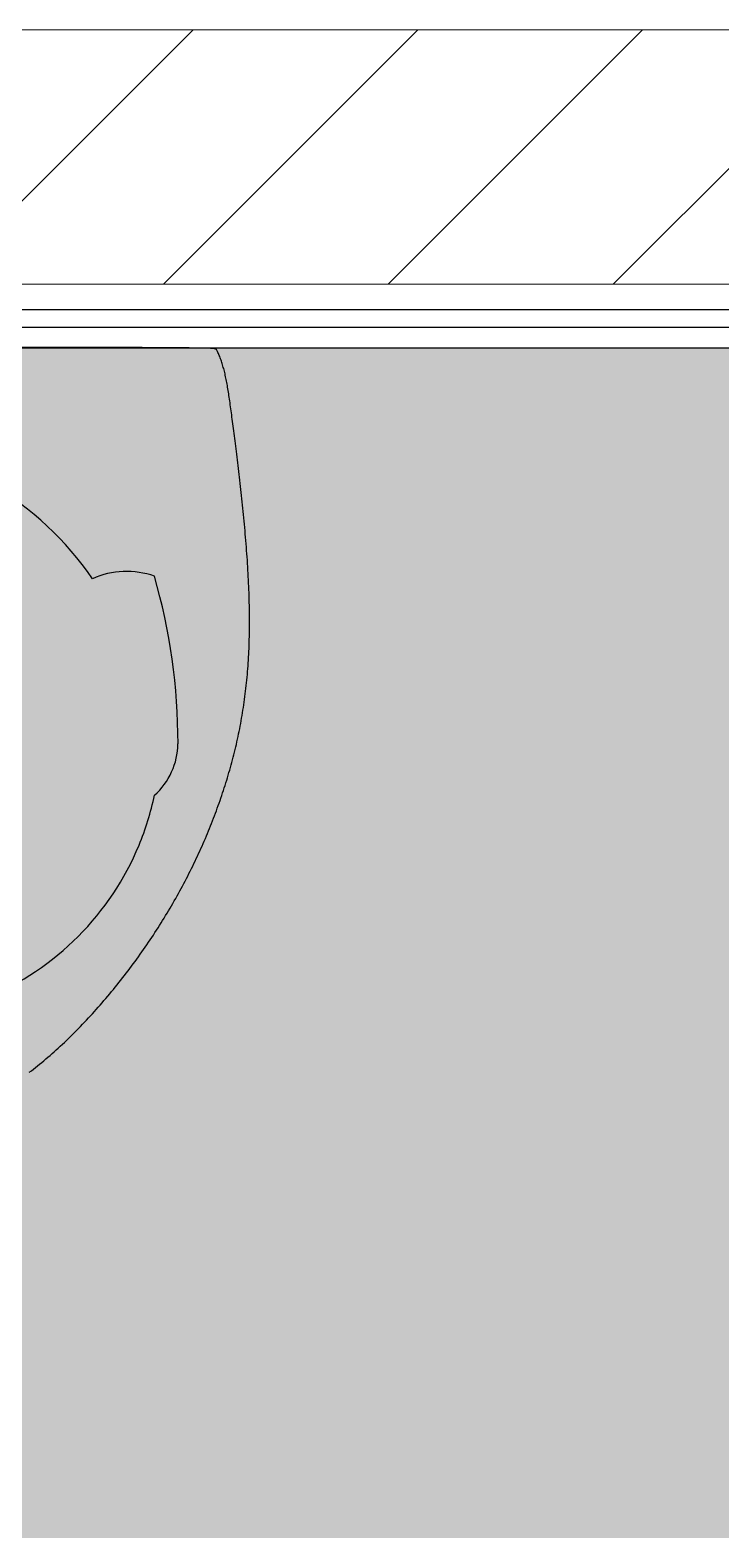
# Model space of a CAD drawing. Header units: millimetres. Extents: x 2335845 to 2509607, y 289014 to 361737.
# Drawn here: x 2373252 to 2373524, y 320732 to 321322 of the extents above; entities that cross this region are included whole.
import ezdxf

# ---------------------------------------------------------------- set-up
doc = ezdxf.new("R2010")
doc.units = ezdxf.units.MM
for name, color, linetype in [('A-PLAN-HATCH2', 8, 'Continuous'), ('A-PLAN-PLASTER', 67, 'Continuous'), ('A-PLAN-SANITARY FIXTURES', 35, 'Continuous'), ('A-PLAN-TILE', 32, 'Continuous'), ('TOA-FC-MODULAR', 7, 'Continuous')]:
    doc.layers.add(name, color=color, linetype=linetype)
for name, color, linetype, lineweight in [('A-PLAN-THIN', 251, 'Continuous', 15), ('TOA-FL-CPT-1', 8, 'Continuous', 5), ('TOA-FL-TILE-4', 8, 'Continuous', 5)]:
    doc.layers.add(name, color=color, linetype=linetype, lineweight=lineweight)

# ---------------------------------------------------------------- blocks, each defined once
blk = doc.blocks.new('A$C54621FCA')
at = {"layer": 'A-PLAN-SANITARY FIXTURES'}
for p, q in [((0.05, 74.58, 0), (0.02, 95.67, 0)), ((282.61, 83.36, 0), (281.95, 82.54, 0)), ((283.27, 84.17, 0), (282.61, 83.36, 0)), ((283.91, 84.99, 0), (283.27, 84.17, 0)), ((284.54, 85.81, 0), (283.91, 84.99, 0)), ((285.17, 86.62, 0), (284.54, 85.81, 0)), ((277.09, 76.85, 0), (276.37, 76.04, 0)), ((277.81, 77.66, 0), (277.09, 76.85, 0)), ((278.52, 78.47, 0), (277.81, 77.66, 0)), ((279.23, 79.28, 0), (278.52, 78.47, 0)), ((279.92, 80.1, 0), (279.23, 79.28, 0)), ((280.61, 80.91, 0), (279.92, 80.1, 0)), ((281.28, 81.72, 0), (280.61, 80.91, 0)), ((281.95, 82.54, 0), (281.28, 81.72, 0)), ((0.08, 56.52, 0), (0.05, 74.58, 0)), ((271.86, 71.22, 0), (271.08, 70.43, 0)), ((272.63, 72.02, 0), (271.86, 71.22, 0)), ((273.39, 72.82, 0), (272.63, 72.02, 0)), ((274.15, 73.62, 0), (273.39, 72.82, 0)), ((274.89, 74.43, 0), (274.15, 73.62, 0)), ((275.63, 75.23, 0), (274.89, 74.43, 0)), ((276.37, 76.04, 0), (275.63, 75.23, 0)), ((265.47, 64.9, 0), (264.64, 64.12, 0)), ((266.29, 65.69, 0), (265.47, 64.9, 0)), ((267.1, 66.47, 0), (266.29, 65.69, 0)), ((267.91, 67.26, 0), (267.1, 66.47, 0)), ((268.71, 68.05, 0), (267.91, 67.26, 0)), ((269.51, 68.84, 0), (268.71, 68.05, 0)), ((270.3, 69.63, 0), (269.51, 68.84, 0)), ((271.08, 70.43, 0), (270.3, 69.63, 0)), ((259.57, 59.51, 0), (258.71, 58.75, 0)), ((260.43, 60.27, 0), (259.57, 59.51, 0)), ((261.28, 61.03, 0), (260.43, 60.27, 0)), ((262.13, 61.8, 0), (261.28, 61.03, 0)), ((262.97, 62.57, 0), (262.13, 61.8, 0)), ((263.81, 63.35, 0), (262.97, 62.57, 0)), ((264.64, 64.12, 0), (263.81, 63.35, 0)), ((0.13, 42.25, 0), (0.08, 56.52, 0)), ((252.54, 53.53, 0), (251.65, 52.8, 0)), ((253.44, 54.26, 0), (252.54, 53.53, 0)), ((254.33, 55, 0), (253.44, 54.26, 0)), ((255.21, 55.74, 0), (254.33, 55, 0)), ((256.09, 56.49, 0), (255.21, 55.74, 0)), ((256.97, 57.24, 0), (256.09, 56.49, 0)), ((257.84, 57.99, 0), (256.97, 57.24, 0)), ((258.71, 58.75, 0), (257.84, 57.99, 0)), ((245.27, 47.79, 0), (244.35, 47.1, 0)), ((246.19, 48.5, 0), (245.27, 47.79, 0)), ((247.11, 49.2, 0), (246.19, 48.5, 0)), ((248.02, 49.91, 0), (247.11, 49.2, 0)), ((248.94, 50.63, 0), (248.02, 49.91, 0)), ((249.84, 51.35, 0), (248.94, 50.63, 0)), ((250.75, 52.07, 0), (249.84, 51.35, 0)), ((251.65, 52.8, 0), (250.75, 52.07, 0)), ((0.19, 31.51, 0), (0.13, 42.25, 0)), ((236.88, 41.69, 0), (235.94, 41.03, 0)), ((237.82, 42.34, 0), (236.88, 41.69, 0)), ((238.76, 43.01, 0), (237.82, 42.34, 0)), ((239.7, 43.68, 0), (238.76, 43.01, 0)), ((240.64, 44.35, 0), (239.7, 43.68, 0)), ((241.57, 45.03, 0), (240.64, 44.35, 0)), ((242.5, 45.71, 0), (241.57, 45.03, 0)), ((243.43, 46.4, 0), (242.5, 45.71, 0)), ((244.35, 47.1, 0), (243.43, 46.4, 0)), ((228.34, 35.99, 0), (227.39, 35.38, 0)), ((229.3, 36.6, 0), (228.34, 35.99, 0)), ((230.25, 37.22, 0), (229.3, 36.6, 0)), ((231.2, 37.84, 0), (230.25, 37.22, 0)), ((232.15, 38.47, 0), (231.2, 37.84, 0)), ((233.1, 39.1, 0), (232.15, 38.47, 0)), ((234.05, 39.74, 0), (233.1, 39.1, 0)), ((235, 40.38, 0), (234.05, 39.74, 0)), ((235.94, 41.03, 0), (235, 40.38, 0)), ((0.27, 23.8, 0), (0.19, 31.51, 0)), ((217.75, 29.59, 0), (216.78, 29.04, 0)), ((218.72, 30.15, 0), (217.75, 29.59, 0)), ((219.69, 30.71, 0), (218.72, 30.15, 0)), ((220.66, 31.27, 0), (219.69, 30.71, 0)), ((221.62, 31.84, 0), (220.66, 31.27, 0)), ((222.59, 32.42, 0), (221.62, 31.84, 0)), ((223.55, 33, 0), (222.59, 32.42, 0)), ((224.51, 33.59, 0), (223.55, 33, 0)), ((225.47, 34.18, 0), (224.51, 33.59, 0)), ((226.43, 34.78, 0), (225.47, 34.18, 0)), ((227.39, 35.38, 0), (226.43, 34.78, 0)), ((0.37, 18.61, 0), (0.27, 23.8, 0)), ((207.02, 23.83, 0), (206.04, 23.33, 0)), ((208, 24.33, 0), (207.02, 23.83, 0)), ((208.98, 24.83, 0), (208, 24.33, 0)), ((209.96, 25.34, 0), (208.98, 24.83, 0)), ((210.94, 25.85, 0), (209.96, 25.34, 0)), ((211.91, 26.37, 0), (210.94, 25.85, 0)), ((212.89, 26.89, 0), (211.91, 26.37, 0)), ((213.86, 27.42, 0), (212.89, 26.89, 0)), ((214.84, 27.96, 0), (213.86, 27.42, 0)), ((215.81, 28.5, 0), (214.84, 27.96, 0)), ((216.78, 29.04, 0), (215.81, 28.5, 0)), ((0.5, 15.42, 0), (0.37, 18.61, 0)), ((194.2, 17.82, 0), (193.21, 17.39, 0)), ((195.19, 18.25, 0), (194.2, 17.82, 0)), ((196.18, 18.69, 0), (195.19, 18.25, 0)), ((197.17, 19.13, 0), (196.18, 18.69, 0)), ((198.16, 19.58, 0), (197.17, 19.13, 0)), ((199.15, 20.03, 0), (198.16, 19.58, 0)), ((200.14, 20.48, 0), (199.15, 20.03, 0)), ((201.12, 20.95, 0), (200.14, 20.48, 0)), ((202.11, 21.41, 0), (201.12, 20.95, 0)), ((203.09, 21.89, 0), (202.11, 21.41, 0)), ((204.08, 22.36, 0), (203.09, 21.89, 0)), ((205.06, 22.85, 0), (204.08, 22.36, 0)), ((206.04, 23.33, 0), (205.06, 22.85, 0)), ((0.66, 13.74, 0), (0.5, 15.42, 0)), ((0.85, 13.06, 0), (0.66, 13.74, 0)), ((1.09, 12.86, 0), (0.85, 13.06, 0)), ((1.36, 12.73, 0), (1.09, 12.86, 0)), ((1.68, 12.59, 0), (1.36, 12.73, 0)), ((2.03, 12.43, 0), (1.68, 12.59, 0)), ((2.41, 12.27, 0), (2.03, 12.43, 0)), ((2.82, 12.09, 0), (2.41, 12.27, 0)), ((3.24, 11.92, 0), (2.82, 12.09, 0)), ((3.68, 11.74, 0), (3.24, 11.92, 0)), ((179.29, 11.96, 0), (178.3, 11.61, 0)), ((180.29, 12.32, 0), (179.29, 11.96, 0)), ((181.29, 12.68, 0), (180.29, 12.32, 0)), ((182.28, 13.04, 0), (181.29, 12.68, 0)), ((183.28, 13.41, 0), (182.28, 13.04, 0)), ((184.27, 13.79, 0), (183.28, 13.41, 0)), ((185.27, 14.17, 0), (184.27, 13.79, 0)), ((186.26, 14.55, 0), (185.27, 14.17, 0)), ((187.26, 14.94, 0), (186.26, 14.55, 0)), ((188.25, 15.34, 0), (187.26, 14.94, 0)), ((189.25, 15.74, 0), (188.25, 15.34, 0)), ((190.24, 16.14, 0), (189.25, 15.74, 0)), ((191.23, 16.56, 0), (190.24, 16.14, 0)), ((192.22, 16.97, 0), (191.23, 16.56, 0)), ((193.21, 17.39, 0), (192.22, 16.97, 0)), ((4.13, 11.56, 0), (3.68, 11.74, 0)), ((4.58, 11.39, 0), (4.13, 11.56, 0)), ((5.04, 11.23, 0), (4.58, 11.39, 0)), ((5.5, 11.06, 0), (5.04, 11.23, 0)), ((5.97, 10.91, 0), (5.5, 11.06, 0)), ((6.44, 10.75, 0), (5.97, 10.91, 0)), ((6.92, 10.6, 0), (6.44, 10.75, 0)), ((7.41, 10.46, 0), (6.92, 10.6, 0)), ((7.9, 10.32, 0), (7.41, 10.46, 0)), ((8.4, 10.18, 0), (7.9, 10.32, 0)), ((8.91, 10.04, 0), (8.4, 10.18, 0)), ((9.42, 9.91, 0), (8.91, 10.04, 0)), ((9.94, 9.79, 0), (9.42, 9.91, 0)), ((10.48, 9.66, 0), (9.94, 9.79, 0)), ((11.02, 9.54, 0), (10.48, 9.66, 0)), ((11.56, 9.42, 0), (11.02, 9.54, 0)), ((12.12, 9.3, 0), (11.56, 9.42, 0)), ((12.69, 9.18, 0), (12.12, 9.3, 0)), ((13.27, 9.07, 0), (12.69, 9.18, 0)), ((13.86, 8.95, 0), (13.27, 9.07, 0)), ((14.46, 8.84, 0), (13.86, 8.95, 0)), ((15.07, 8.73, 0), (14.46, 8.84, 0)), ((15.69, 8.63, 0), (15.07, 8.73, 0)), ((16.33, 8.52, 0), (15.69, 8.63, 0)), ((16.97, 8.41, 0), (16.33, 8.52, 0)), ((17.63, 8.31, 0), (16.97, 8.41, 0)), ((18.3, 8.2, 0), (17.63, 8.31, 0)), ((18.99, 8.09, 0), (18.3, 8.2, 0)), ((19.68, 7.99, 0), (18.99, 8.09, 0)), ((20.4, 7.88, 0), (19.68, 7.99, 0)), ((21.12, 7.78, 0), (20.4, 7.88, 0)), ((21.86, 7.67, 0), (21.12, 7.78, 0)), ((22.62, 7.57, 0), (21.86, 7.67, 0)), ((23.39, 7.46, 0), (22.62, 7.57, 0)), ((24.17, 7.35, 0), (23.39, 7.46, 0)), ((24.97, 7.24, 0), (24.17, 7.35, 0)), ((25.79, 7.13, 0), (24.97, 7.24, 0)), ((26.62, 7.02, 0), (25.79, 7.13, 0)), ((27.47, 6.91, 0), (26.62, 7.02, 0)), ((28.33, 6.79, 0), (27.47, 6.91, 0)), ((29.22, 6.68, 0), (28.33, 6.79, 0)), ((30.11, 6.56, 0), (29.22, 6.68, 0)), ((31.03, 6.44, 0), (30.11, 6.56, 0)), ((31.96, 6.32, 0), (31.03, 6.44, 0)), ((32.91, 6.19, 0), (31.96, 6.32, 0)), ((33.87, 6.07, 0), (32.91, 6.19, 0)), ((34.85, 5.94, 0), (33.87, 6.07, 0)), ((35.84, 5.82, 0), (34.85, 5.94, 0)), ((159.25, 5.93, 0), (158.23, 5.68, 0)), ((160.26, 6.18, 0), (159.25, 5.93, 0)), ((161.27, 6.44, 0), (160.26, 6.18, 0)), ((162.28, 6.71, 0), (161.27, 6.44, 0)), ((163.29, 6.97, 0), (162.28, 6.71, 0)), ((164.29, 7.25, 0), (163.29, 6.97, 0)), ((165.3, 7.53, 0), (164.29, 7.25, 0)), ((166.3, 7.81, 0), (165.3, 7.53, 0)), ((167.31, 8.1, 0), (166.3, 7.81, 0)), ((168.31, 8.39, 0), (167.31, 8.1, 0)), ((169.31, 8.69, 0), (168.31, 8.39, 0)), ((170.31, 8.99, 0), (169.31, 8.69, 0)), ((171.31, 9.3, 0), (170.31, 8.99, 0)), ((172.31, 9.62, 0), (171.31, 9.3, 0)), ((173.31, 9.94, 0), (172.31, 9.62, 0)), ((174.31, 10.26, 0), (173.31, 9.94, 0)), ((175.3, 10.59, 0), (174.31, 10.26, 0)), ((176.3, 10.93, 0), (175.3, 10.59, 0)), ((177.3, 11.27, 0), (176.3, 10.93, 0)), ((178.3, 11.61, 0), (177.3, 11.27, 0)), ((36.85, 5.69, 0), (35.84, 5.82, 0)), ((37.87, 5.56, 0), (36.85, 5.69, 0)), ((38.91, 5.43, 0), (37.87, 5.56, 0)), ((39.96, 5.29, 0), (38.91, 5.43, 0)), ((41.03, 5.16, 0), (39.96, 5.29, 0)), ((42.1, 5.03, 0), (41.03, 5.16, 0)), ((43.19, 4.89, 0), (42.1, 5.03, 0)), ((44.3, 4.76, 0), (43.19, 4.89, 0)), ((45.41, 4.62, 0), (44.3, 4.76, 0)), ((46.54, 4.49, 0), (45.41, 4.62, 0)), ((47.67, 4.35, 0), (46.54, 4.49, 0)), ((48.82, 4.21, 0), (47.67, 4.35, 0)), ((49.98, 4.08, 0), (48.82, 4.21, 0)), ((51.15, 3.94, 0), (49.98, 4.08, 0)), ((52.33, 3.81, 0), (51.15, 3.94, 0)), ((53.52, 3.67, 0), (52.33, 3.81, 0)), ((54.71, 3.54, 0), (53.52, 3.67, 0)), ((55.92, 3.4, 0), (54.71, 3.54, 0)), ((57.13, 3.27, 0), (55.92, 3.4, 0)), ((58.35, 3.14, 0), (57.13, 3.27, 0)), ((59.58, 3.01, 0), (58.35, 3.14, 0)), ((60.81, 2.88, 0), (59.58, 3.01, 0)), ((62.05, 2.75, 0), (60.81, 2.88, 0)), ((63.3, 2.62, 0), (62.05, 2.75, 0)), ((64.55, 2.5, 0), (63.3, 2.62, 0)), ((65.81, 2.37, 0), (64.55, 2.5, 0)), ((67.07, 2.25, 0), (65.81, 2.37, 0)), ((68.34, 2.13, 0), (67.07, 2.25, 0)), ((69.61, 2.01, 0), (68.34, 2.13, 0)), ((70.89, 1.9, 0), (69.61, 2.01, 0)), ((72.16, 1.78, 0), (70.89, 1.9, 0)), ((73.45, 1.67, 0), (72.16, 1.78, 0)), ((74.73, 1.56, 0), (73.45, 1.67, 0)), ((76.02, 1.46, 0), (74.73, 1.56, 0)), ((77.31, 1.35, 0), (76.02, 1.46, 0)), ((78.6, 1.25, 0), (77.31, 1.35, 0)), ((79.89, 1.16, 0), (78.6, 1.25, 0)), ((81.18, 1.06, 0), (79.89, 1.16, 0)), ((82.47, 0.97, 0), (81.18, 1.06, 0)), ((83.76, 0.88, 0), (82.47, 0.97, 0)), ((85.05, 0.8, 0), (83.76, 0.88, 0)), ((86.34, 0.72, 0), (85.05, 0.8, 0)), ((87.63, 0.64, 0), (86.34, 0.72, 0)), ((88.92, 0.57, 0), (87.63, 0.64, 0)), ((90.2, 0.5, 0), (88.92, 0.57, 0)), ((91.49, 0.43, 0), (90.2, 0.5, 0)), ((92.77, 0.37, 0), (91.49, 0.43, 0)), ((94.04, 0.31, 0), (92.77, 0.37, 0)), ((95.31, 0.26, 0), (94.04, 0.31, 0)), ((96.58, 0.21, 0), (95.31, 0.26, 0)), ((97.85, 0.17, 0), (96.58, 0.21, 0)), ((99.11, 0.13, 0), (97.85, 0.17, 0)), ((100.36, 0.1, 0), (99.11, 0.13, 0)), ((101.61, 0.07, 0), (100.36, 0.1, 0)), ((102.86, 0.04, 0), (101.61, 0.07, 0)), ((104.09, 0.02, 0), (102.86, 0.04, 0)), ((105.33, 0.01, 0), (104.09, 0.02, 0)), ((106.55, 0, 0), (105.33, 0.01, 0)), ((107.77, 0, 0), (106.55, 0, 0)), ((108.98, 0, 0), (107.77, 0, 0)), ((110.19, 0.01, 0), (108.98, 0, 0)), ((111.39, 0.02, 0), (110.19, 0.01, 0)), ((112.59, 0.04, 0), (111.39, 0.02, 0)), ((113.77, 0.07, 0), (112.59, 0.04, 0)), ((114.95, 0.1, 0), (113.77, 0.07, 0)), ((116.13, 0.13, 0), (114.95, 0.1, 0)), ((117.3, 0.17, 0), (116.13, 0.13, 0)), ((118.46, 0.22, 0), (117.3, 0.17, 0)), ((119.62, 0.27, 0), (118.46, 0.22, 0)), ((120.77, 0.33, 0), (119.62, 0.27, 0)), ((121.91, 0.39, 0), (120.77, 0.33, 0)), ((123.05, 0.46, 0), (121.91, 0.39, 0)), ((124.19, 0.53, 0), (123.05, 0.46, 0)), ((125.32, 0.61, 0), (124.19, 0.53, 0)), ((126.44, 0.69, 0), (125.32, 0.61, 0)), ((127.56, 0.78, 0), (126.44, 0.69, 0)), ((128.67, 0.88, 0), (127.56, 0.78, 0)), ((129.78, 0.98, 0), (128.67, 0.88, 0)), ((130.88, 1.08, 0), (129.78, 0.98, 0)), ((131.98, 1.19, 0), (130.88, 1.08, 0)), ((133.07, 1.31, 0), (131.98, 1.19, 0)), ((134.16, 1.43, 0), (133.07, 1.31, 0)), ((135.25, 1.56, 0), (134.16, 1.43, 0)), ((136.33, 1.69, 0), (135.25, 1.56, 0)), ((137.41, 1.83, 0), (136.33, 1.69, 0)), ((138.48, 1.97, 0), (137.41, 1.83, 0)), ((139.55, 2.12, 0), (138.48, 1.97, 0)), ((140.61, 2.27, 0), (139.55, 2.12, 0)), ((141.67, 2.43, 0), (140.61, 2.27, 0)), ((142.73, 2.59, 0), (141.67, 2.43, 0)), ((143.79, 2.76, 0), (142.73, 2.59, 0)), ((144.84, 2.94, 0), (143.79, 2.76, 0)), ((145.88, 3.12, 0), (144.84, 2.94, 0)), ((146.93, 3.3, 0), (145.88, 3.12, 0)), ((147.97, 3.49, 0), (146.93, 3.3, 0)), ((149.01, 3.69, 0), (147.97, 3.49, 0)), ((150.04, 3.89, 0), (149.01, 3.69, 0)), ((151.07, 4.1, 0), (150.04, 3.89, 0)), ((152.1, 4.31, 0), (151.07, 4.1, 0)), ((153.13, 4.52, 0), (152.1, 4.31, 0)), ((154.16, 4.74, 0), (153.13, 4.52, 0)), ((155.18, 4.97, 0), (154.16, 4.74, 0)), ((156.2, 5.2, 0), (155.18, 4.97, 0)), ((157.22, 5.44, 0), (156.2, 5.2, 0)), ((158.23, 5.68, 0), (157.22, 5.44, 0))]:
    blk.add_line(p, q, dxfattribs=at)
at = {"layer": 'A-PLAN-SANITARY FIXTURES', "extrusion": (0, 0, -1)}
for centre, major_axis, start_param, end_param in [((164.04, 167.49, 0), (-90.86, -90.86), 6.102181, 6.528324), ((154.11, 145.29, 0), (-77.76, -77.76), 4.319878, 4.714067), ((153.41, 145.99, 0), (-78.46, -78.46), 4.714067, 5.10525), ((121.27, 48.31, 0), (-23.41, 23.41), -1.121678, -0.367298), ((152.96, 147.09, 0), (-79.3, -79.3), 5.10525, 5.289023), ((155.96, 267.92, 0), (-169.55, -169.55), 5.497787, 5.776405), ((155.5, 55.96, 0), (-19.67, 19.67), 3.087608, 3.910123)]:
    blk.add_ellipse(centre, major_axis=major_axis, ratio=1, start_param=start_param, end_param=end_param, dxfattribs=at)
blk = doc.blocks.new('Rest Room-1.01')
at = {"layer": 'A-PLAN-HATCH2'}
h = blk.add_hatch(dxfattribs=at)
h.set_pattern_fill('ANSI31', color=256, scale=500, angle=261.24321, style=0)
h.set_pattern_definition([(45, (36317.29, 623598.805), (-44.194174, 44.194174), [])])
h.paths.add_polyline_path([(5108.41, 1738.05), (1318.41, 1738.05), (1318.41, 1838.05), (5108.41, 1838.05)])
at = {"layer": 'A-PLAN-PLASTER', "elevation": 0}
blk.add_lwpolyline([(1208.41, 1838.05), (1208.41, 1128.05), (1328.41, 1128.05), (1328.41, 1728.05), (5108.41, 1728.05), (5108.41, -2391.95), (-946.59, -2391.95), (-946.59, -741.95), (-1166.59, -741.95), (-1166.59, -967.68)], dxfattribs=at)
at = {"layer": 'A-PLAN-THIN', "elevation": 0}
blk.add_lwpolyline([(5108.41, 1738.05), (1318.41, 1738.05), (1318.41, 1838.05), (5108.41, 1838.05)], close=True, dxfattribs=at)
at = {"layer": 'A-PLAN-TILE', "elevation": 0}
blk.add_lwpolyline([(1337.17, 1721.05), (1337.17, 1713.05), (5097.6, 1713.05), (5097.6, 1721.05)], close=True, dxfattribs=at)
at = {"layer": 'A-PLAN-SANITARY FIXTURES', "xscale": -1, "rotation": 90.00007315773203}
blk.add_blockref('A$C54621FCA', (2612.14, 1713.24, 0), dxfattribs=at)
blk = doc.blocks.new('CHOREE')
blk.add_blockref('Rest Room-1.01', (-27836.16, 1231.78, 0))
blk = doc.blocks.new('BIG CHOORE')
blk.add_blockref('CHOREE', (-2407.99, -1909.01))

msp = doc.modelspace()

# ---------------------------------------------------------------- hatches: boundary and pattern name
at = {"layer": 'TOA-FC-MODULAR'}
h = msp.add_hatch(dxfattribs=at)
h.set_pattern_fill('BRASS', color=253, scale=65, angle=45)
h.set_pattern_definition([(45, (2408113.76, 309771.23), (-291.8583, 291.8583), []), (45, (2407967.83, 309917.15), (-291.8583, 291.8583), [206.375, -103.1875])])
edge = h.paths.add_edge_path()
edge.add_line((2411179.683, 321856.624), (2411179.683, 320761.624))
edge.add_line((2411179.683, 320761.624), (2412294.683, 320761.625))
edge.add_arc((2412294.683, 320751.625), 10, -0.000041, 90.000041, ccw=False)
edge.add_line((2412304.683, 320751.625), (2412304.683, 317716.624))
edge.add_line((2412304.683, 317716.624), (2412944.683, 317716.624))
edge.add_arc((2412944.683, 317706.624), 10, -0.26121, 90, ccw=False)
edge.add_line((2412954.683, 317706.578), (2412946.683, 317449.645))
edge.add_line((2412946.683, 317449.645), (2412791.698, 317451.218))
edge.add_line((2412791.698, 317451.218), (2412791.692, 317566.176))
edge.add_line((2412791.692, 317566.176), (2411454.681, 317566.624))
edge.add_line((2411454.681, 317566.624), (2411454.681, 315714.243))
edge.add_line((2411454.681, 315714.243), (2412791.692, 315714.073))
edge.add_line((2412791.692, 315714.073), (2412791.692, 316848.625))
edge.add_line((2412791.692, 316848.625), (2412954.686, 316848.625))
edge.add_line((2412954.686, 316848.625), (2412954.686, 315550.176))
edge.add_line((2412954.686, 315550.176), (2411454.681, 315550.176))
edge.add_line((2411454.681, 315550.176), (2411446.681, 310551.624))
edge.add_line((2411446.681, 310551.624), (2414356.33, 310554.526))
edge.add_line((2414356.33, 310554.526), (2415181.896, 315907.35))
edge.add_line((2415181.896, 315907.35), (2414598.773, 315997.171))
edge.add_arc((2414600.296, 316007.055), 10, 170.850099, 261.243209, ccw=False)
edge.add_line((2414590.423, 316008.645), (2414610.214, 316137.13))
edge.add_arc((2414619.854, 316135.645), 9.753, 79.79276, 171.243209, ccw=False)
edge.add_line((2414621.582, 316145.244), (2415288.752, 316042.729))
edge.add_line((2415288.752, 316042.729), (2416181.221, 321836.624))
edge.add_line((2416181.221, 321836.624), (2413604.683, 321836.624))
edge.add_line((2413604.683, 321836.624), (2413604.683, 320721.624))
edge.add_arc((2413594.683, 320721.624), 10, 270, 360, ccw=False)
edge.add_line((2413594.683, 320711.624), (2413464.683, 320711.624))
edge.add_arc((2413464.683, 320721.624), 10, 179.997187, 270, ccw=False)
edge.add_line((2413454.683, 320721.624), (2413454.683, 321851.624))
edge.add_line((2413454.683, 321851.624), (2411179.683, 321856.624))
edge = h.paths.add_edge_path()
edge.add_line((2405369.683, 318461.624), (2407354.683, 318461.624))
edge.add_line((2407354.683, 318461.624), (2407354.683, 317561.124))
edge.add_arc((2407364.436, 317561.124), 9.753, 180, 271.450449)
edge.add_line((2407364.683, 317551.374), (2408004.718, 317551.157))
edge.add_line((2408004.718, 317551.157), (2408004.718, 317449.645))
edge.add_line((2408004.718, 317449.645), (2408167.668, 317449.645))
edge.add_line((2408167.668, 317449.645), (2408167.668, 317551.312))
edge.add_line((2408167.668, 317551.312), (2409504.685, 317551.624))
edge.add_line((2409504.685, 317551.624), (2409504.685, 315714.073))
edge.add_line((2409504.685, 315714.073), (2408167.668, 315714.073))
edge.add_line((2408167.668, 315714.073), (2408167.668, 316848.625))
edge.add_line((2408167.668, 316848.625), (2408004.68, 316848.625))
edge.add_line((2408004.68, 316848.625), (2408004.68, 315550.176))
edge.add_line((2408004.68, 315550.176), (2409504.685, 315550.176))
edge.add_line((2409504.685, 315550.176), (2409504.685, 310551.624))
edge.add_line((2409504.685, 310551.624), (2405384.683, 310551.624))
edge.add_line((2405384.683, 310551.624), (2405384.683, 315051.624))
edge.add_line((2405384.683, 315051.624), (2406059.683, 315051.624))
edge.add_arc((2406059.683, 315061.624), 10, 270, 360)
edge.add_line((2406069.683, 315061.624), (2406069.683, 315191.624))
edge.add_arc((2406059.683, 315191.624), 10, 360, 450)
edge.add_line((2406059.683, 315201.624), (2405369.683, 315201.624))
edge.add_line((2405369.683, 315201.624), (2405369.683, 316746.331))
edge.add_line((2405369.683, 316746.331), (2406059.683, 316746.331))
edge.add_arc((2406059.683, 316756.331), 10, 270, 360)
edge.add_line((2406069.683, 316756.331), (2406069.683, 316886.331))
edge.add_arc((2406059.93, 316886.331), 9.753, 0, 91.450449)
edge.add_line((2406059.683, 316896.081), (2405369.683, 316896.081))
edge.add_line((2405369.683, 316896.081), (2405369.683, 318461.624))
edge = h.paths.add_edge_path()
edge.add_line((2367514.683, 312121.624), (2367514.683, 313056.624))
edge.add_line((2367514.683, 313056.624), (2368810.183, 313056.624))
edge.add_arc((2368810.183, 313066.377), 9.753, 270, 361.450449)
edge.add_line((2368819.933, 313066.624), (2368819.683, 315306.626))
edge.add_line((2368819.683, 315306.626), (2375819.683, 315306.626))
edge.add_line((2375819.683, 315306.626), (2375819.683, 311121.624))
edge.add_line((2375819.683, 311121.624), (2372219.683, 311121.624))
edge.add_line((2372219.683, 311121.624), (2372219.433, 311796.624))
edge.add_arc((2372209.426, 311796.621), 10.007, 0.021221, 88.52833)
edge.add_line((2372209.683, 311806.624), (2372079.683, 311806.624))
edge.add_arc((2372079.683, 311796.624), 10, 90, 180)
edge.add_line((2372069.683, 311796.624), (2372069.683, 311106.624))
edge.add_line((2372069.683, 311106.624), (2369624.949, 311106.624))
edge.add_line((2369624.949, 311106.624), (2369624.977, 312136.624))
edge.add_arc((2369614.977, 312136.624), 10, 359.998443, 450.001557)
edge.add_line((2369614.977, 312146.624), (2369484.977, 312146.624))
edge.add_arc((2369484.977, 312136.624), 10, 90, 180)
edge.add_line((2369474.977, 312136.624), (2369474.977, 311106.624))
edge.add_line((2369474.977, 311106.624), (2367514.683, 311106.624))
edge.add_line((2367514.683, 311106.624), (2367514.683, 312121.624))
edge = h.paths.add_edge_path()
edge.add_line((2365944.683, 318121.627), (2365944.683, 318296.624))
edge.add_line((2365944.683, 318296.624), (2367694.683, 318296.624))
edge.add_arc((2367694.683, 318306.624), 10, 270, 360)
edge.add_line((2367704.683, 318306.624), (2367704.683, 318436.624))
edge.add_arc((2367694.683, 318436.624), 10, 360, 450)
edge.add_line((2367694.683, 318446.624), (2367059.683, 318446.624))
edge.add_line((2367059.683, 318446.624), (2367059.683, 321281.624))
edge.add_line((2367059.683, 321281.624), (2371919.683, 321281.624))
edge.add_line((2371919.683, 321281.624), (2371919.933, 320606.624))
edge.add_arc((2371929.94, 320606.628), 10.007, 180.021221, 268.52833)
edge.add_line((2371929.683, 320596.624), (2372059.683, 320596.624))
edge.add_arc((2372059.683, 320606.624), 10, 270, 360)
edge.add_line((2372069.683, 320606.624), (2372069.683, 321196.624))
edge.add_line((2372069.683, 321196.624), (2375819.683, 321196.624))
edge.add_line((2375819.683, 321196.624), (2375819.683, 317256.622))
edge.add_line((2375819.683, 317256.622), (2369795.683, 317256.622))
edge.add_line((2369795.683, 317256.622), (2369795.683, 318746.624))
edge.add_arc((2369785.683, 318746.624), 10, 0, 90)
edge.add_line((2369785.683, 318756.624), (2369554.683, 318756.624))
edge.add_arc((2369554.683, 318746.624), 10, 90, 180)
edge.add_line((2369544.683, 318746.624), (2369544.683, 317106.624))
edge.add_line((2369544.683, 317106.624), (2368819.683, 317106.624))
edge.add_line((2368819.683, 317106.624), (2368819.683, 317746.624))
edge.add_arc((2368809.683, 317746.624), 10, 0, 90)
edge.add_line((2368809.683, 317756.624), (2368679.683, 317756.624))
edge.add_arc((2368679.683, 317746.624), 10, 90, 180)
edge.add_line((2368669.683, 317746.624), (2368669.683, 317106.624))
edge.add_line((2368669.683, 317106.624), (2365919.683, 317106.624))
edge.add_line((2365919.683, 317106.624), (2365919.667, 318121.627))
edge.add_line((2365919.667, 318121.627), (2365944.683, 318121.627))
h = msp.add_hatch(dxfattribs=at)
h.set_pattern_fill('_USER', color=252, scale=600, angle=270, double=1, pattern_type=0)
h.set_pattern_definition([(270, (2365919.7, 317106.6), (600, -1e-13), []), (0, (2365919.7, 317106.6), (0, 600), [])])
edge = h.paths.add_edge_path()
edge.add_line((2365944.683, 318121.627), (2365944.683, 318296.624))
edge.add_line((2365944.683, 318296.624), (2367694.683, 318296.624))
edge.add_arc((2367694.683, 318306.624), 10, 270, 360)
edge.add_line((2367704.683, 318306.624), (2367704.683, 318436.624))
edge.add_arc((2367694.683, 318436.624), 10, 360, 450)
edge.add_line((2367694.683, 318446.624), (2367059.683, 318446.624))
edge.add_line((2367059.683, 318446.624), (2367059.683, 321281.624))
edge.add_line((2367059.683, 321281.624), (2371919.683, 321281.624))
edge.add_line((2371919.683, 321281.624), (2371919.933, 320606.624))
edge.add_arc((2371929.94, 320606.628), 10.007, 180.021221, 268.52833)
edge.add_line((2371929.683, 320596.624), (2372059.683, 320596.624))
edge.add_arc((2372059.683, 320606.624), 10, 270, 360)
edge.add_line((2372069.683, 320606.624), (2372069.683, 321196.624))
edge.add_line((2372069.683, 321196.624), (2375819.683, 321196.624))
edge.add_line((2375819.683, 321196.624), (2375819.683, 317256.622))
edge.add_line((2375819.683, 317256.622), (2369795.683, 317256.622))
edge.add_line((2369795.683, 317256.622), (2369795.683, 318746.624))
edge.add_arc((2369785.683, 318746.624), 10, 0, 90)
edge.add_line((2369785.683, 318756.624), (2369554.683, 318756.624))
edge.add_arc((2369554.683, 318746.624), 10, 90, 180)
edge.add_line((2369544.683, 318746.624), (2369544.683, 317106.624))
edge.add_line((2369544.683, 317106.624), (2368819.683, 317106.624))
edge.add_line((2368819.683, 317106.624), (2368819.683, 317746.624))
edge.add_arc((2368809.683, 317746.624), 10, 0, 90)
edge.add_line((2368809.683, 317756.624), (2368679.683, 317756.624))
edge.add_arc((2368679.683, 317746.624), 10, 90, 180)
edge.add_line((2368669.683, 317746.624), (2368669.683, 317106.624))
edge.add_line((2368669.683, 317106.624), (2365919.683, 317106.624))
edge.add_line((2365919.683, 317106.624), (2365919.667, 318121.627))
edge.add_line((2365919.667, 318121.627), (2365944.683, 318121.627))
at = {"layer": 'TOA-FL-CPT-1', "true_color": 0xc7c8ca}
h = msp.add_hatch(dxfattribs=at)
h.set_pattern_fill('AR-PARQ1', color=9, scale=3)
h.set_pattern_definition([(90, (54538.6, -6708.4), (-914.4, 914.4), [914.4, -914.4]), (90, (54691, -6708.4), (-914.4, 914.4), [914.4, -914.4]), (90, (54843.4, -6708.4), (-914.4, 914.4), [914.4, -914.4]), (90, (54995.8, -6708.4), (-914.4, 914.4), [914.4, -914.4]), (90, (55148.2, -6708.4), (-914.4, 914.4), [914.4, -914.4]), (90, (55300.6, -6708.4), (-914.4, 914.4), [914.4, -914.4]), (90, (55453, -6708.4), (-914.4, 914.4), [914.4, -914.4]), (0, (54538.6, -5794), (914.4, -914.4), [914.4, -914.4]), (0, (54538.6, -5641.6), (914.4, -914.4), [914.4, -914.4]), (0, (54538.6, -5489.2), (914.4, -914.4), [914.4, -914.4]), (0, (54538.6, -5336.8), (914.4, -914.4), [914.4, -914.4]), (0, (54538.6, -5184.4), (914.4, -914.4), [914.4, -914.4]), (0, (54538.6, -5032), (914.4, -914.4), [914.4, -914.4]), (0, (54538.6, -4879.6), (914.4, -914.4), [914.4, -914.4])])
h.paths.add_polyline_path([(2344950.518, 323601.624), (2348044.691, 323601.624), (2348044.691, 308801.624), (2344978.375, 308801.624), (2344983.023, 307001.553), (2351045.878, 307001.608), (2351044.683, 304701.624), (2350244.683, 304670.094), (2350244.683, 294701.624), (2352811.835, 294701.622), (2352811.821, 307001.631), (2405044.683, 307005.059), (2405044.683, 327701.624), (2410595.745, 327701.624), (2410609.803, 329501.624), (2408605.34, 329501.624), (2411484.683, 335301.624), (2408440.262, 335301.624), (2406365.488, 331122.307), (2403244.678, 328001.969), (2403244.795, 325600.805), (2384290.648, 325598.809), (2384290.648, 323607.372), (2375885.176, 323603.528), (2375861.465, 325602.978), (2360226.195, 325602.091), (2360226.052, 334601.937), (2375945.229, 334602.179), (2375945.229, 331031.373), (2376972.789, 331510.903), (2389391.537, 331510.903), (2389391.537, 331810.72), (2389491.628, 331810.72), (2389491.53, 331510.903), (2391791.53, 331510.903), (2391791.531, 333010.881), (2389491.53, 333010.881), (2389491.531, 332710.861), (2389391.537, 332710.861), (2389391.54, 333010.905), (2377622.511, 333011.008), (2377622.511, 336459.845), (2386144.742, 336459.853), (2386144.683, 337701.624), (2376094.699, 337701.624), (2376094.724, 335802.062), (2362938.321, 335802.061), (2362938.326, 340629.119), (2359023.456, 340413.419), (2359023.899, 325602.053), (2352244.614, 325602.052), (2352244.655, 339888.472), (2350244.683, 339753.79), (2350259.797, 327701.624), (2351044.683, 327701.624), (2351043.518, 325401.69), (2344945.863, 325401.675)])
h.paths.add_polyline_path([(2365719.683, 323601.624), (2395044.683, 323601.624), (2395044.683, 322741.298), (2398494.622, 322751.666), (2398494.622, 323601.624), (2403544.687, 323601.624), (2403544.687, 308801.634), (2365719.683, 308801.634)], flags=16)
h.paths.add_polyline_path([(2349719.689, 323601.683), (2365719.683, 323601.683), (2365719.683, 308801.624), (2349719.689, 308801.624)], flags=16)
at = {"layer": 'TOA-FL-TILE-4'}
h = msp.add_hatch(dxfattribs=at)
h.set_pattern_fill('_USER', color=253, scale=600, pattern_type=0)
h.set_pattern_definition([(0, (2365919.7, 317106.6), (0, 600), [])])
edge = h.paths.add_edge_path()
edge.add_line((2365944.683, 318121.627), (2365944.683, 318296.624))
edge.add_line((2365944.683, 318296.624), (2367694.683, 318296.624))
edge.add_arc((2367694.683, 318306.624), 10, 270, 360)
edge.add_line((2367704.683, 318306.624), (2367704.683, 318436.624))
edge.add_arc((2367694.683, 318436.624), 10, 360, 450)
edge.add_line((2367694.683, 318446.624), (2367059.683, 318446.624))
edge.add_line((2367059.683, 318446.624), (2367059.683, 321281.624))
edge.add_line((2367059.683, 321281.624), (2371919.683, 321281.624))
edge.add_line((2371919.683, 321281.624), (2371919.933, 320606.624))
edge.add_arc((2371929.94, 320606.628), 10.007, 180.021221, 268.52833)
edge.add_line((2371929.683, 320596.624), (2372059.683, 320596.624))
edge.add_arc((2372059.683, 320606.624), 10, 270, 360)
edge.add_line((2372069.683, 320606.624), (2372069.683, 321196.624))
edge.add_line((2372069.683, 321196.624), (2375819.683, 321196.624))
edge.add_line((2375819.683, 321196.624), (2375819.683, 317256.622))
edge.add_line((2375819.683, 317256.622), (2369795.683, 317256.622))
edge.add_line((2369795.683, 317256.622), (2369795.683, 318746.624))
edge.add_arc((2369785.683, 318746.624), 10, 0, 90)
edge.add_line((2369785.683, 318756.624), (2369554.683, 318756.624))
edge.add_arc((2369554.683, 318746.624), 10, 90, 180)
edge.add_line((2369544.683, 318746.624), (2369544.683, 317106.624))
edge.add_line((2369544.683, 317106.624), (2368819.683, 317106.624))
edge.add_line((2368819.683, 317106.624), (2368819.683, 317746.624))
edge.add_arc((2368809.683, 317746.624), 10, 0, 90)
edge.add_line((2368809.683, 317756.624), (2368679.683, 317756.624))
edge.add_arc((2368679.683, 317746.624), 10, 90, 180)
edge.add_line((2368669.683, 317746.624), (2368669.683, 317106.624))
edge.add_line((2368669.683, 317106.624), (2365919.683, 317106.624))
edge.add_line((2365919.683, 317106.624), (2365919.667, 318121.627))
edge.add_line((2365919.667, 318121.627), (2365944.683, 318121.627))
h = msp.add_hatch(dxfattribs=at)
h.set_pattern_fill('_USER', color=253, scale=1200, angle=90, pattern_type=0)
h.set_pattern_definition([(90, (2365919.7, 317106.6), (-1200, 7e-14), [])])
edge = h.paths.add_edge_path()
edge.add_line((2365944.683, 318121.627), (2365944.683, 318296.624))
edge.add_line((2365944.683, 318296.624), (2367694.683, 318296.624))
edge.add_arc((2367694.683, 318306.624), 10, 270, 360)
edge.add_line((2367704.683, 318306.624), (2367704.683, 318436.624))
edge.add_arc((2367694.683, 318436.624), 10, 360, 450)
edge.add_line((2367694.683, 318446.624), (2367059.683, 318446.624))
edge.add_line((2367059.683, 318446.624), (2367059.683, 321281.624))
edge.add_line((2367059.683, 321281.624), (2371919.683, 321281.624))
edge.add_line((2371919.683, 321281.624), (2371919.933, 320606.624))
edge.add_arc((2371929.94, 320606.628), 10.007, 180.021221, 268.52833)
edge.add_line((2371929.683, 320596.624), (2372059.683, 320596.624))
edge.add_arc((2372059.683, 320606.624), 10, 270, 360)
edge.add_line((2372069.683, 320606.624), (2372069.683, 321196.624))
edge.add_line((2372069.683, 321196.624), (2375819.683, 321196.624))
edge.add_line((2375819.683, 321196.624), (2375819.683, 317256.622))
edge.add_line((2375819.683, 317256.622), (2369795.683, 317256.622))
edge.add_line((2369795.683, 317256.622), (2369795.683, 318746.624))
edge.add_arc((2369785.683, 318746.624), 10, 0, 90)
edge.add_line((2369785.683, 318756.624), (2369554.683, 318756.624))
edge.add_arc((2369554.683, 318746.624), 10, 90, 180)
edge.add_line((2369544.683, 318746.624), (2369544.683, 317106.624))
edge.add_line((2369544.683, 317106.624), (2368819.683, 317106.624))
edge.add_line((2368819.683, 317106.624), (2368819.683, 317746.624))
edge.add_arc((2368809.683, 317746.624), 10, 0, 90)
edge.add_line((2368809.683, 317756.624), (2368679.683, 317756.624))
edge.add_arc((2368679.683, 317746.624), 10, 90, 180)
edge.add_line((2368669.683, 317746.624), (2368669.683, 317106.624))
edge.add_line((2368669.683, 317106.624), (2365919.683, 317106.624))
edge.add_line((2365919.683, 317106.624), (2365919.667, 318121.627))
edge.add_line((2365919.667, 318121.627), (2365944.683, 318121.627))

# ---------------------------------------------------------------- linework, layer by layer
at = {"elevation": 0}
msp.add_lwpolyline([(2367059.683, 321281.624), (2371919.683, 321281.624), (2371919.933, 320606.624, 0.4066024), (2371929.683, 320596.624), (2372059.683, 320596.624, 0.4142136), (2372069.683, 320606.624), (2372069.683, 321196.624), (2375819.683, 321196.624), (2375819.683, 317256.622), (2369795.683, 317256.622), (2369795.683, 318746.624, 0.4142136), (2369785.683, 318756.624), (2369554.683, 318756.624, 0.4142136), (2369544.683, 318746.624), (2369544.683, 317106.624), (2368819.683, 317106.624), (2368819.683, 317746.624, 0.4142136), (2368809.683, 317756.624), (2368679.683, 317756.624, 0.4142136), (2368669.683, 317746.624), (2368669.683, 317106.624), (2365919.683, 317106.624)], format="xyb", dxfattribs=at)

# ---------------------------------------------------------------- block references
msp.add_blockref('BIG CHOORE', (2400970.421, 320160.812))

doc.saveas('drawing.dxf')
